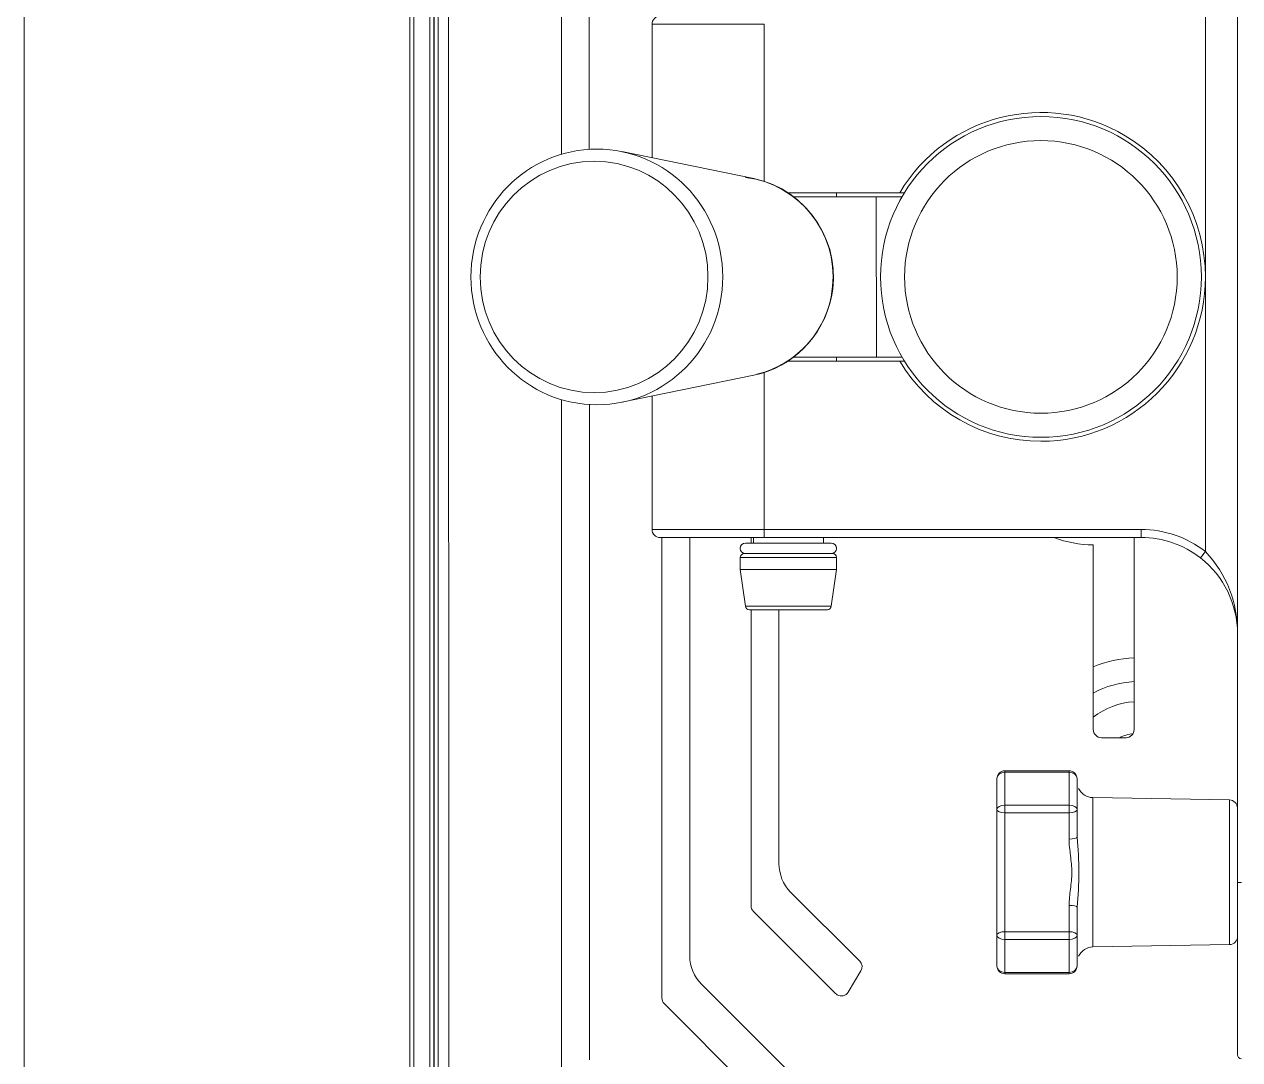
# Model space of a CAD drawing. Header units: millimetres. Extents: x -159872 to 386485, y -250577 to 158966.
# Drawn here: x 370319.7 to 370471.3, y 2998.9 to 3128 of the extents above; entities that cross this region are included whole.
import ezdxf

# ---------------------------------------------------------------- set-up
doc = ezdxf.new("R2010")
doc.units = ezdxf.units.MM
doc.layers.add('LDS-equipment-kitchen equipment', color=3, linetype='Continuous', lineweight=13)
doc.layers.add('TOPS', color=252, linetype='Continuous', lineweight=13)

# ---------------------------------------------------------------- blocks, each defined once
blk = doc.blocks.new('Group-335')
at = {"layer": 'LDS-equipment-kitchen equipment', "lineweight": 5}
for p, q in [((309699.13, 39403.05), (309699.1, 39705.05)), ((309699.13, 39403.05), (309699.1, 39705.05)), ((309694.26, 39704.05), (309694.28, 39404.05)), ((309694.26, 39704.05), (309694.28, 39404.05)), ((309694.76, 39704.05), (309694.79, 39404.05)), ((309694.76, 39704.05), (309694.79, 39404.05)), ((309696.78, 39404.05), (309696.75, 39704.06)), ((309696.78, 39404.05), (309696.75, 39704.06)), ((309697.25, 39704.05), (309697.28, 39404.05)), ((309697.25, 39704.05), (309697.28, 39404.05)), ((309697.83, 39409.2), (309697.81, 39704.06)), ((309697.83, 39409.2), (309697.81, 39704.06)), ((309694.29, 39404.05), (309694.26, 39686.78)), ((309694.29, 39404.05), (309694.26, 39686.78)), ((309697.31, 39683.3), (309697.34, 39409.2)), ((309697.31, 39683.3), (309697.34, 39409.2)), ((309713.18, 39656), (309713.19, 39569.36)), ((309713.18, 39656), (309713.19, 39569.36)), ((309716.66, 39569.97), (309716.65, 39650.75)), ((309716.66, 39569.97), (309716.65, 39650.75)), ((309797.49, 39478.56), (309797.47, 39629.56)), ((309797.49, 39478.56), (309797.47, 39629.56)), ((309793.48, 39554.06), (309793.48, 39588.31)), ((309793.48, 39554.06), (309793.48, 39588.31)), ((309724.48, 39585.56), (309738.48, 39585.56)), ((309724.48, 39585.56), (309724.48, 39568.91)), ((309724.48, 39585.56), (309738.48, 39585.56)), ((309724.48, 39585.56), (309724.48, 39568.91)), ((309738.47, 39585.56), (309738.47, 39565.97)), ((309738.47, 39585.56), (309738.47, 39565.97)), ((309720.71, 39569.69), (309737.18, 39566.31)), ((309720.71, 39569.69), (309737.18, 39566.31)), ((309741.43, 39564.56), (309755.37, 39564.56)), ((309741.43, 39564.56), (309755.37, 39564.56)), ((309742.14, 39564.06), (309752.46, 39564.06)), ((309742.14, 39564.06), (309752.46, 39564.06)), ((309747.48, 39564.56), (309747.48, 39564.06)), ((309747.48, 39564.56), (309747.48, 39564.06)), ((309752.45, 39564.06), (309752.46, 39544.06)), ((309752.45, 39564.06), (309752.46, 39544.06)), ((309755.66, 39564.06), (309752.46, 39564.06)), ((309755.66, 39564.06), (309752.46, 39564.06)), ((309755.96, 39564.56), (309755.37, 39564.56)), ((309755.96, 39564.56), (309755.37, 39564.56)), ((309793.48, 39519.81), (309793.48, 39554.06)), ((309793.48, 39519.81), (309793.48, 39554.06)), ((309742.08, 39544.06), (309752.45, 39544.06)), ((309742.08, 39544.06), (309752.45, 39544.06)), ((309747.48, 39544.06), (309747.48, 39543.56)), ((309747.48, 39544.06), (309747.48, 39543.56)), ((309752.46, 39544.06), (309755.66, 39544.06)), ((309752.46, 39544.06), (309755.66, 39544.06)), ((309755.37, 39543.56), (309741.43, 39543.56)), ((309755.37, 39543.56), (309741.43, 39543.56)), ((309755.37, 39543.56), (309755.96, 39543.56)), ((309755.37, 39543.56), (309755.96, 39543.56)), ((309737.18, 39541.81), (309720.71, 39538.43)), ((309737.18, 39541.81), (309720.71, 39538.43)), ((309738.48, 39542.15), (309738.48, 39522.56)), ((309738.48, 39542.15), (309738.48, 39522.56)), ((309713.19, 39538.75), (309713.2, 39451.19)), ((309713.19, 39538.75), (309713.2, 39451.19)), ((309716.67, 39456.44), (309716.67, 39538.14)), ((309716.67, 39456.44), (309716.67, 39538.14)), ((309724.48, 39539.2), (309724.48, 39522.56)), ((309724.48, 39539.2), (309724.48, 39522.56)), ((309724.48, 39522.56), (309738.48, 39522.56)), ((309724.48, 39522.56), (309738.48, 39522.56)), ((309725.48, 39521.56), (309738.48, 39521.56)), ((309725.48, 39521.56), (309738.48, 39521.56)), ((309725.71, 39464.14), (309725.7, 39521.56)), ((309725.71, 39464.14), (309725.7, 39521.56)), ((309729.18, 39521.56), (309729.18, 39469.38)), ((309729.18, 39521.56), (309729.18, 39469.38)), ((309736.83, 39520.86), (309736.83, 39521.56)), ((309736.83, 39520.86), (309736.83, 39521.56)), ((309737.12, 39520.86), (309737.12, 39521.56)), ((309737.12, 39520.86), (309737.12, 39521.56)), ((309738.48, 39522.56), (309738.48, 39521.56)), ((309785.48, 39522.56), (309738.48, 39522.56)), ((309738.48, 39522.56), (309738.48, 39521.56)), ((309785.48, 39522.56), (309738.48, 39522.56)), ((309785.48, 39521.56), (309738.48, 39521.56)), ((309785.48, 39521.56), (309738.48, 39521.56)), ((309745.85, 39521.56), (309745.85, 39520.86)), ((309745.85, 39521.56), (309745.85, 39520.86)), ((309784.6, 39521.56), (309784.6, 39497.6)), ((309784.6, 39521.56), (309784.6, 39497.6)), ((309785.48, 39521.56), (309785.48, 39522.56)), ((309785.48, 39521.56), (309785.48, 39522.56)), ((309736.13, 39520.86), (309746.83, 39520.86)), ((309736.13, 39520.86), (309746.83, 39520.86)), ((309779.51, 39497.6), (309779.51, 39520.64)), ((309779.51, 39497.6), (309779.51, 39520.64)), ((309793.48, 39519.81), (309792.86, 39519.02)), ((309793.48, 39519.81), (309792.86, 39519.02)), ((309747.48, 39519.06), (309735.48, 39519.06)), ((309735.48, 39517.56), (309735.48, 39519.06)), ((309747.48, 39519.06), (309735.48, 39519.06)), ((309735.48, 39517.56), (309735.48, 39519.06)), ((309746.98, 39519.56), (309735.98, 39519.56)), ((309746.98, 39519.56), (309735.98, 39519.56)), ((309747.48, 39519.06), (309747.48, 39517.56)), ((309747.48, 39519.06), (309747.48, 39517.56)), ((309747.48, 39517.56), (309735.48, 39517.56)), ((309736.13, 39512.99), (309735.48, 39517.56)), ((309747.48, 39517.56), (309735.48, 39517.56)), ((309736.13, 39512.99), (309735.48, 39517.56)), ((309747.48, 39517.56), (309746.84, 39512.99)), ((309747.48, 39517.56), (309746.84, 39512.99)), ((309736.13, 39512.99), (309746.84, 39512.99)), ((309736.13, 39512.99), (309746.84, 39512.99)), ((309736.62, 39512.56), (309746.35, 39512.56)), ((309736.62, 39512.56), (309746.35, 39512.56)), ((309736.83, 39475.64), (309736.83, 39512.56)), ((309736.83, 39475.64), (309736.83, 39512.56)), ((309740.3, 39512.56), (309740.3, 39480.89)), ((309740.3, 39512.56), (309740.3, 39480.89)), ((309783.6, 39496.6), (309780.51, 39496.6)), ((309783.6, 39496.6), (309780.51, 39496.6)), ((309767.49, 39487.64), (309767.49, 39491.47)), ((309767.49, 39487.64), (309767.49, 39491.47)), ((309768.48, 39492.47), (309768.48, 39492.3)), ((309768.48, 39492.47), (309776.49, 39492.47)), ((309768.48, 39492.47), (309768.48, 39492.3)), ((309768.48, 39492.47), (309776.49, 39492.47)), ((309776.48, 39492.3), (309768.48, 39492.3)), ((309768.48, 39488.2), (309768.48, 39492.3)), ((309776.48, 39492.3), (309768.48, 39492.3)), ((309768.48, 39488.2), (309768.48, 39492.3)), ((309776.48, 39492.47), (309776.48, 39492.3)), ((309776.48, 39492.47), (309776.48, 39492.3)), ((309776.48, 39488.2), (309776.48, 39492.31)), ((309776.48, 39488.2), (309776.48, 39492.31)), ((309777.48, 39487.64), (309777.48, 39491.47)), ((309777.48, 39487.64), (309777.48, 39491.47)), ((309776.48, 39488.2), (309768.48, 39488.2)), ((309768.48, 39487.23), (309768.48, 39488.2)), ((309776.48, 39488.2), (309768.48, 39488.2)), ((309768.48, 39487.23), (309768.48, 39488.2)), ((309776.48, 39488.2), (309776.48, 39487.23)), ((309776.48, 39488.2), (309776.48, 39487.23)), ((309779.45, 39489.13), (309779.45, 39470.5)), ((309779.45, 39489.13), (309796.5, 39488.84)), ((309779.45, 39489.13), (309779.45, 39470.5)), ((309779.45, 39489.13), (309796.5, 39488.84)), ((309796.5, 39488.84), (309796.5, 39470.8)), ((309796.5, 39488.84), (309796.5, 39470.8)), ((309767.49, 39471.99), (309767.49, 39487.64)), ((309767.49, 39471.99), (309767.49, 39487.64)), ((309768.49, 39472.4), (309768.48, 39487.23)), ((309776.48, 39487.23), (309768.48, 39487.23)), ((309768.49, 39472.4), (309768.48, 39487.23)), ((309776.48, 39487.23), (309768.48, 39487.23)), ((309776.48, 39487.23), (309776.48, 39483.96)), ((309776.48, 39487.23), (309776.48, 39483.96)), ((309777.48, 39484.19), (309777.48, 39487.64)), ((309777.48, 39484.19), (309777.48, 39487.64)), ((309741.77, 39477.35), (309750.38, 39468.74)), ((309741.77, 39477.35), (309750.38, 39468.74)), ((309797.99, 39478.56), (309797.48, 39478.56)), ((309797.99, 39478.56), (309797.48, 39478.56)), ((309797.49, 39457.06), (309797.49, 39478.56)), ((309797.49, 39457.06), (309797.49, 39478.56)), ((309747.38, 39464.68), (309737.13, 39474.93)), ((309747.38, 39464.68), (309737.13, 39474.93)), ((309776.49, 39475.68), (309776.49, 39472.4)), ((309776.49, 39475.68), (309776.49, 39472.4)), ((309777.48, 39471.99), (309777.48, 39475.45)), ((309777.48, 39471.99), (309777.48, 39475.45)), ((309767.49, 39468.16), (309767.49, 39471.99)), ((309767.49, 39468.16), (309767.49, 39471.99)), ((309776.49, 39472.4), (309768.48, 39472.4)), ((309776.49, 39472.4), (309768.48, 39472.4)), ((309776.49, 39471.43), (309768.48, 39471.43)), ((309776.49, 39471.43), (309768.48, 39471.43)), ((309768.49, 39472.4), (309768.49, 39471.43)), ((309768.49, 39472.4), (309768.49, 39471.43)), ((309768.49, 39467.33), (309768.49, 39471.43)), ((309768.49, 39467.33), (309768.49, 39471.43)), ((309776.49, 39472.4), (309776.49, 39471.43)), ((309776.49, 39472.4), (309776.49, 39471.43)), ((309776.49, 39467.33), (309776.49, 39471.43)), ((309776.49, 39467.33), (309776.49, 39471.43)), ((309777.49, 39468.16), (309777.48, 39471.99)), ((309777.49, 39468.16), (309777.48, 39471.99)), ((309796.5, 39470.8), (309779.45, 39470.5)), ((309796.5, 39470.8), (309779.45, 39470.5)), ((309750.54, 39467.52), (309748.94, 39464.88)), ((309750.54, 39467.52), (309748.94, 39464.88)), ((309776.49, 39467.33), (309768.48, 39467.33)), ((309776.49, 39467.33), (309768.48, 39467.33)), ((309776.49, 39467.16), (309768.48, 39467.16)), ((309776.49, 39467.16), (309768.48, 39467.16)), ((309768.49, 39467.33), (309768.49, 39467.16)), ((309768.49, 39467.33), (309768.49, 39467.16)), ((309776.49, 39467.33), (309776.49, 39467.16)), ((309776.49, 39467.33), (309776.49, 39467.16)), ((309730.65, 39465.85), (309741.88, 39454.63)), ((309730.65, 39465.85), (309741.88, 39454.63)), ((309738.87, 39450.57), (309726, 39463.43)), ((309738.87, 39450.57), (309726, 39463.43))]:
    blk.add_line(p, q, dxfattribs=at)
at = {"layer": 'LDS-equipment-kitchen equipment', "lineweight": 5, "transparency": 33554687}
for points in [[(309724.48, 39585.56), (309724.48, 39586.11), (309724.93, 39586.56), (309725.47, 39586.56)], [(309724.48, 39585.56), (309724.48, 39586.11), (309724.93, 39586.56), (309725.47, 39586.56)], [(309755.37, 39564.56), (309761.17, 39574.28), (309773.75, 39577.47), (309783.48, 39571.67)], [(309755.37, 39564.56), (309761.17, 39574.28), (309773.75, 39577.47), (309783.48, 39571.67)], [(309783.48, 39571.67), (309789.68, 39567.97), (309793.48, 39561.28), (309793.48, 39554.06)], [(309783.48, 39571.67), (309789.68, 39567.97), (309793.48, 39561.28), (309793.48, 39554.06)], [(309736.15, 39566.46), (309742.99, 39565.61), (309747.86, 39559.37), (309747.01, 39552.52)], [(309736.15, 39566.46), (309742.99, 39565.61), (309747.86, 39559.37), (309747.01, 39552.52)], [(309737.18, 39566.31), (309743.85, 39564.95), (309748.15, 39558.35), (309746.81, 39551.59)], [(309737.18, 39566.31), (309743.85, 39564.95), (309748.15, 39558.35), (309746.81, 39551.59)], [(309737.18, 39566.31), (309743.85, 39564.95), (309748.15, 39558.35), (309746.81, 39551.59)], [(309737.18, 39566.31), (309743.85, 39564.95), (309748.15, 39558.35), (309746.81, 39551.59)], [(309747.01, 39552.52), (309746.37, 39547.37), (309742.61, 39543.15), (309737.56, 39541.92)], [(309747.01, 39552.52), (309746.37, 39547.37), (309742.61, 39543.15), (309737.56, 39541.92)], [(309746.81, 39551.59), (309745.83, 39546.66), (309742.04, 39542.8), (309737.18, 39541.8)], [(309746.81, 39551.59), (309745.83, 39546.66), (309742.04, 39542.8), (309737.18, 39541.8)], [(309746.81, 39551.59), (309745.83, 39546.66), (309742.04, 39542.8), (309737.18, 39541.8)], [(309746.81, 39551.59), (309745.83, 39546.66), (309742.04, 39542.8), (309737.18, 39541.8)], [(309725.48, 39521.56), (309724.93, 39521.56), (309724.48, 39522), (309724.48, 39522.56)], [(309725.48, 39521.56), (309724.93, 39521.56), (309724.48, 39522), (309724.48, 39522.56)], [(309779.51, 39520.64), (309777.82, 39520.65), (309776.17, 39520.96), (309774.59, 39521.56)], [(309779.51, 39520.64), (309777.82, 39520.65), (309776.17, 39520.96), (309774.59, 39521.56)], [(309785.48, 39522.56), (309788.38, 39522.56), (309791.19, 39521.59), (309793.48, 39519.81)], [(309785.48, 39522.56), (309788.38, 39522.56), (309791.19, 39521.59), (309793.48, 39519.81)], [(309785.48, 39521.56), (309788.16, 39521.56), (309790.75, 39520.67), (309792.87, 39519.02)], [(309785.48, 39521.56), (309788.16, 39521.56), (309790.75, 39520.67), (309792.87, 39519.02)], [(309793.48, 39519.81), (309796.11, 39517.06), (309797.55, 39513.37), (309797.48, 39509.56)], [(309793.48, 39519.81), (309796.11, 39517.06), (309797.55, 39513.37), (309797.48, 39509.56)], [(309735.48, 39519.06), (309735.48, 39519.33), (309735.7, 39519.56), (309735.99, 39519.56)], [(309735.48, 39519.06), (309735.48, 39519.33), (309735.7, 39519.56), (309735.99, 39519.56)], [(309746.98, 39519.56), (309747.26, 39519.56), (309747.49, 39519.34), (309747.49, 39519.06)], [(309746.98, 39519.56), (309747.26, 39519.56), (309747.49, 39519.34), (309747.49, 39519.06)], [(309792.87, 39519.02), (309795.78, 39516.75), (309797.48, 39513.26), (309797.49, 39509.56)], [(309792.87, 39519.02), (309795.78, 39516.75), (309797.48, 39513.26), (309797.49, 39509.56)], [(309736.62, 39512.56), (309736.37, 39512.56), (309736.16, 39512.74), (309736.12, 39512.99)], [(309736.62, 39512.56), (309736.37, 39512.56), (309736.16, 39512.74), (309736.12, 39512.99)], [(309746.84, 39512.99), (309746.8, 39512.74), (309746.6, 39512.56), (309746.34, 39512.56)], [(309746.84, 39512.99), (309746.8, 39512.74), (309746.6, 39512.56), (309746.34, 39512.56)], [(309779.51, 39505.43), (309781.12, 39506.11), (309782.85, 39506.48), (309784.6, 39506.55)], [(309779.51, 39505.43), (309781.12, 39506.11), (309782.85, 39506.48), (309784.6, 39506.55)], [(309779.51, 39502.16), (309781.07, 39503.02), (309782.81, 39503.51), (309784.6, 39503.59)], [(309779.51, 39502.16), (309781.07, 39503.02), (309782.81, 39503.51), (309784.6, 39503.59)], [(309779.51, 39499.16), (309780.97, 39500.3), (309782.75, 39500.97), (309784.6, 39501.08)], [(309779.51, 39499.16), (309780.97, 39500.3), (309782.75, 39500.97), (309784.6, 39501.08)], [(309780.51, 39496.6), (309779.96, 39496.6), (309779.51, 39497.05), (309779.51, 39497.6)], [(309780.51, 39496.6), (309779.96, 39496.6), (309779.51, 39497.05), (309779.51, 39497.6)], [(309782.8, 39496.6), (309783.32, 39496.87), (309783.89, 39497.04), (309784.48, 39497.12)], [(309782.8, 39496.6), (309783.32, 39496.87), (309783.89, 39497.04), (309784.48, 39497.12)], [(309784.6, 39497.6), (309784.6, 39497.05), (309784.15, 39496.6), (309783.61, 39496.6)], [(309784.6, 39497.6), (309784.6, 39497.05), (309784.15, 39496.6), (309783.61, 39496.6)], [(309767.49, 39491.47), (309767.49, 39492.02), (309767.93, 39492.47), (309768.48, 39492.47)], [(309767.49, 39491.47), (309767.49, 39492.02), (309767.93, 39492.47), (309768.48, 39492.47)], [(309767.49, 39491.47), (309767.49, 39491.93), (309767.93, 39492.3), (309768.48, 39492.3)], [(309767.49, 39491.47), (309767.49, 39491.93), (309767.93, 39492.3), (309768.48, 39492.3)], [(309776.48, 39492.47), (309777.03, 39492.47), (309777.48, 39492.02), (309777.48, 39491.47)], [(309776.48, 39492.47), (309777.03, 39492.47), (309777.48, 39492.02), (309777.48, 39491.47)], [(309776.48, 39492.3), (309777.03, 39492.3), (309777.48, 39491.93), (309777.48, 39491.47)], [(309776.48, 39492.3), (309777.03, 39492.3), (309777.48, 39491.93), (309777.48, 39491.47)], [(309779.45, 39489.13), (309778.69, 39489.14), (309778.01, 39489.59), (309777.68, 39490.27)], [(309779.45, 39489.13), (309778.69, 39489.14), (309778.01, 39489.59), (309777.68, 39490.27)], [(309767.49, 39487.64), (309767.49, 39487.95), (309767.93, 39488.2), (309768.48, 39488.2)], [(309767.49, 39487.64), (309767.49, 39487.95), (309767.93, 39488.2), (309768.48, 39488.2)], [(309776.48, 39488.2), (309777.03, 39488.2), (309777.48, 39487.95), (309777.48, 39487.64)], [(309776.48, 39488.2), (309777.03, 39488.2), (309777.48, 39487.95), (309777.48, 39487.64)], [(309796.5, 39488.84), (309797.04, 39488.82), (309797.48, 39488.38), (309797.48, 39487.84)], [(309796.5, 39488.84), (309797.04, 39488.82), (309797.48, 39488.38), (309797.48, 39487.84)], [(309768.48, 39487.23), (309767.93, 39487.23), (309767.49, 39487.41), (309767.49, 39487.64)], [(309768.48, 39487.23), (309767.93, 39487.23), (309767.49, 39487.41), (309767.49, 39487.64)], [(309777.48, 39487.64), (309777.48, 39487.42), (309777.04, 39487.23), (309776.49, 39487.23)], [(309777.48, 39487.64), (309777.48, 39487.42), (309777.04, 39487.23), (309776.49, 39487.23)], [(309776.48, 39483.96), (309776.48, 39483.27), (309776.58, 39482.58), (309776.67, 39481.89)], [(309776.48, 39483.96), (309776.48, 39483.27), (309776.58, 39482.58), (309776.67, 39481.89)], [(309777.48, 39484.19), (309777.48, 39484.06), (309777.04, 39483.96), (309776.49, 39483.96)], [(309777.48, 39484.19), (309777.48, 39484.06), (309777.04, 39483.96), (309776.49, 39483.96)], [(309777.48, 39484.19), (309777.79, 39481.28), (309777.79, 39478.35), (309777.48, 39475.45)], [(309777.48, 39484.19), (309777.79, 39481.28), (309777.79, 39478.35), (309777.48, 39475.45)], [(309741.77, 39477.35), (309740.83, 39478.29), (309740.31, 39479.56), (309740.31, 39480.89)], [(309741.77, 39477.35), (309740.83, 39478.29), (309740.31, 39479.56), (309740.31, 39480.89)], [(309776.67, 39481.89), (309776.7, 39481.54), (309776.75, 39481.2), (309776.78, 39480.85)], [(309776.67, 39481.89), (309776.7, 39481.54), (309776.75, 39481.2), (309776.78, 39480.85)], [(309776.67, 39477.72), (309776.57, 39477.04), (309776.49, 39476.36), (309776.49, 39475.68)], [(309776.67, 39477.72), (309776.57, 39477.04), (309776.49, 39476.36), (309776.49, 39475.68)], [(309776.77, 39478.75), (309776.74, 39478.41), (309776.7, 39478.07), (309776.67, 39477.72)], [(309776.77, 39478.75), (309776.74, 39478.41), (309776.7, 39478.07), (309776.67, 39477.72)], [(309737.13, 39474.93), (309736.93, 39475.12), (309736.83, 39475.37), (309736.83, 39475.64)], [(309737.13, 39474.93), (309736.93, 39475.12), (309736.83, 39475.37), (309736.83, 39475.64)], [(309776.49, 39475.68), (309777.04, 39475.68), (309777.48, 39475.57), (309777.48, 39475.45)], [(309776.49, 39475.68), (309777.04, 39475.68), (309777.48, 39475.57), (309777.48, 39475.45)], [(309767.49, 39471.99), (309767.49, 39472.22), (309767.93, 39472.4), (309768.48, 39472.4)], [(309767.49, 39471.99), (309767.49, 39472.22), (309767.93, 39472.4), (309768.48, 39472.4)], [(309768.49, 39471.43), (309767.94, 39471.43), (309767.49, 39471.68), (309767.49, 39471.99)], [(309768.49, 39471.43), (309767.94, 39471.43), (309767.49, 39471.68), (309767.49, 39471.99)], [(309776.49, 39472.4), (309777.04, 39472.4), (309777.48, 39472.22), (309777.48, 39471.99)], [(309776.49, 39472.4), (309777.04, 39472.4), (309777.48, 39472.22), (309777.48, 39471.99)], [(309777.48, 39471.99), (309777.48, 39471.68), (309777.04, 39471.43), (309776.49, 39471.43)], [(309777.48, 39471.99), (309777.48, 39471.68), (309777.04, 39471.43), (309776.49, 39471.43)], [(309797.49, 39471.8), (309797.49, 39471.25), (309797.05, 39470.81), (309796.51, 39470.8)], [(309797.49, 39471.8), (309797.49, 39471.25), (309797.05, 39470.81), (309796.51, 39470.8)], [(309777.68, 39469.36), (309778.01, 39470.05), (309778.69, 39470.49), (309779.45, 39470.5)], [(309777.68, 39469.36), (309778.01, 39470.05), (309778.69, 39470.49), (309779.45, 39470.5)], [(309730.65, 39465.85), (309729.71, 39466.79), (309729.18, 39468.06), (309729.18, 39469.39)], [(309730.65, 39465.85), (309729.71, 39466.79), (309729.18, 39468.06), (309729.18, 39469.39)], [(309750.39, 39468.74), (309750.71, 39468.42), (309750.77, 39467.91), (309750.54, 39467.52)], [(309750.39, 39468.74), (309750.71, 39468.42), (309750.77, 39467.91), (309750.54, 39467.52)], [(309768.49, 39467.33), (309767.94, 39467.33), (309767.49, 39467.69), (309767.49, 39468.16)], [(309768.49, 39467.16), (309767.94, 39467.16), (309767.49, 39467.61), (309767.49, 39468.16)], [(309768.49, 39467.33), (309767.94, 39467.33), (309767.49, 39467.69), (309767.49, 39468.16)], [(309768.49, 39467.16), (309767.94, 39467.16), (309767.49, 39467.61), (309767.49, 39468.16)], [(309777.49, 39468.16), (309777.49, 39467.7), (309777.04, 39467.33), (309776.49, 39467.33)], [(309777.49, 39468.16), (309777.49, 39467.61), (309777.04, 39467.16), (309776.49, 39467.16)], [(309777.49, 39468.16), (309777.49, 39467.7), (309777.04, 39467.33), (309776.49, 39467.33)], [(309777.49, 39468.16), (309777.49, 39467.61), (309777.04, 39467.16), (309776.49, 39467.16)], [(309726, 39463.43), (309725.81, 39463.61), (309725.71, 39463.87), (309725.71, 39464.14)], [(309726, 39463.43), (309725.81, 39463.61), (309725.71, 39463.87), (309725.71, 39464.14)], [(309747.56, 39464.53), (309747.5, 39464.58), (309747.43, 39464.63), (309747.38, 39464.68)], [(309747.56, 39464.53), (309747.5, 39464.58), (309747.43, 39464.63), (309747.38, 39464.68)], [(309748.94, 39464.87), (309748.66, 39464.4), (309748.04, 39464.25), (309747.56, 39464.53)], [(309748.94, 39464.87), (309748.66, 39464.4), (309748.04, 39464.25), (309747.56, 39464.53)], [(309797.99, 39456.56), (309797.71, 39456.56), (309797.48, 39456.79), (309797.48, 39457.06)], [(309797.99, 39456.56), (309797.71, 39456.56), (309797.48, 39456.79), (309797.48, 39457.06)]]:
    blk.add_open_spline(points, degree=3, dxfattribs=at)
for points, knots in [([(309772.98, 39574.06), (309784.03, 39574.06), (309792.98, 39565.11), (309792.98, 39554.06), (309792.98, 39543.02), (309784.03, 39534.06), (309772.98, 39534.06), (309761.93, 39534.06), (309752.98, 39543.02), (309752.98, 39554.06), (309752.97, 39565.11), (309761.93, 39574.06), (309772.98, 39574.06)], [0, 0, 0, 0, 1, 1, 1, 2, 2, 2, 3, 3, 3, 4, 4, 4, 4]), ([(309772.98, 39574.06), (309784.03, 39574.06), (309792.98, 39565.11), (309792.98, 39554.06), (309792.98, 39543.02), (309784.03, 39534.06), (309772.98, 39534.06), (309761.93, 39534.06), (309752.98, 39543.02), (309752.98, 39554.06), (309752.97, 39565.11), (309761.93, 39574.06), (309772.98, 39574.06)], [0, 0, 0, 0, 1, 1, 1, 2, 2, 2, 3, 3, 3, 4, 4, 4, 4]), ([(309717.6, 39570), (309726.27, 39570), (309733.3, 39562.86), (309733.3, 39554.06), (309733.3, 39545.25), (309726.28, 39538.11), (309717.61, 39538.11), (309708.93, 39538.11), (309701.9, 39545.25), (309701.9, 39554.05), (309701.9, 39562.86), (309708.93, 39570), (309717.6, 39570)], [0, 0, 0, 0, 1, 1, 1, 2, 2, 2, 3, 3, 3, 4, 4, 4, 4]), ([(309717.6, 39570), (309726.27, 39570), (309733.3, 39562.86), (309733.3, 39554.06), (309733.3, 39545.25), (309726.28, 39538.11), (309717.61, 39538.11), (309708.93, 39538.11), (309701.9, 39545.25), (309701.9, 39554.05), (309701.9, 39562.86), (309708.93, 39570), (309717.6, 39570)], [0, 0, 0, 0, 1, 1, 1, 2, 2, 2, 3, 3, 3, 4, 4, 4, 4]), ([(309772.98, 39571.06), (309782.36, 39571.06), (309789.97, 39563.45), (309789.97, 39554.06), (309789.98, 39544.68), (309782.37, 39537.06), (309772.98, 39537.06), (309763.59, 39537.06), (309755.98, 39544.67), (309755.98, 39554.06), (309755.98, 39563.45), (309763.59, 39571.06), (309772.98, 39571.06)], [0, 0, 0, 0, 1, 1, 1, 2, 2, 2, 3, 3, 3, 4, 4, 4, 4]), ([(309772.98, 39571.06), (309782.36, 39571.06), (309789.97, 39563.45), (309789.97, 39554.06), (309789.98, 39544.68), (309782.37, 39537.06), (309772.98, 39537.06), (309763.59, 39537.06), (309755.98, 39544.67), (309755.98, 39554.06), (309755.98, 39563.45), (309763.59, 39571.06), (309772.98, 39571.06)], [0, 0, 0, 0, 1, 1, 1, 2, 2, 2, 3, 3, 3, 4, 4, 4, 4]), ([(309717.26, 39568.48), (309725.1, 39568.49), (309731.46, 39562.03), (309731.46, 39554.06), (309731.46, 39546.09), (309725.1, 39539.63), (309717.26, 39539.63), (309709.41, 39539.63), (309703.05, 39546.09), (309703.05, 39554.06), (309703.05, 39562.02), (309709.4, 39568.48), (309717.26, 39568.48)], [0, 0, 0, 0, 1, 1, 1, 2, 2, 2, 3, 3, 3, 4, 4, 4, 4]), ([(309717.26, 39568.48), (309725.1, 39568.49), (309731.46, 39562.03), (309731.46, 39554.06), (309731.46, 39546.09), (309725.1, 39539.63), (309717.26, 39539.63), (309709.41, 39539.63), (309703.05, 39546.09), (309703.05, 39554.06), (309703.05, 39562.02), (309709.4, 39568.48), (309717.26, 39568.48)], [0, 0, 0, 0, 1, 1, 1, 2, 2, 2, 3, 3, 3, 4, 4, 4, 4]), ([(309793.48, 39554.06), (309793.48, 39542.74), (309784.3, 39533.56), (309772.98, 39533.56), (309765.76, 39533.56), (309759.07, 39537.36), (309755.37, 39543.56)], [0, 0, 0, 0, 1, 1, 1, 2, 2, 2, 2]), ([(309793.48, 39554.06), (309793.48, 39542.74), (309784.3, 39533.56), (309772.98, 39533.56), (309765.76, 39533.56), (309759.07, 39537.36), (309755.37, 39543.56)], [0, 0, 0, 0, 1, 1, 1, 2, 2, 2, 2]), ([(309736.13, 39519.56), (309735.77, 39519.56), (309735.48, 39519.85), (309735.48, 39520.21), (309735.48, 39520.57), (309735.77, 39520.86), (309736.13, 39520.86)], [0, 0, 0, 0, 1, 1, 1, 2, 2, 2, 2]), ([(309736.13, 39519.56), (309735.77, 39519.56), (309735.48, 39519.85), (309735.48, 39520.21), (309735.48, 39520.57), (309735.77, 39520.86), (309736.13, 39520.86)], [0, 0, 0, 0, 1, 1, 1, 2, 2, 2, 2]), ([(309746.83, 39520.86), (309747.19, 39520.86), (309747.49, 39520.57), (309747.49, 39520.21), (309747.49, 39519.85), (309747.19, 39519.56), (309746.83, 39519.56)], [0, 0, 0, 0, 1, 1, 1, 2, 2, 2, 2]), ([(309746.83, 39520.86), (309747.19, 39520.86), (309747.49, 39520.57), (309747.49, 39520.21), (309747.49, 39519.85), (309747.19, 39519.56), (309746.83, 39519.56)], [0, 0, 0, 0, 1, 1, 1, 2, 2, 2, 2]), ([(309776.78, 39480.85), (309776.81, 39480.5), (309776.83, 39480.14), (309776.83, 39479.79), (309776.83, 39479.44), (309776.81, 39479.1), (309776.77, 39478.75)], [0, 0, 0, 0, 1, 1, 1, 2, 2, 2, 2]), ([(309776.78, 39480.85), (309776.81, 39480.5), (309776.83, 39480.14), (309776.83, 39479.79), (309776.83, 39479.44), (309776.81, 39479.1), (309776.77, 39478.75)], [0, 0, 0, 0, 1, 1, 1, 2, 2, 2, 2])]:
    blk.add_open_spline(points, degree=3, knots=knots, dxfattribs=at)
blk = doc.blocks.new('Group-337')
at = {"layer": 'TOPS', "lineweight": 5}
blk.add_line((309646.21, 40297.41), (309646.21, 39297.41), dxfattribs=at)
at = {"layer": 'LDS-equipment-kitchen equipment'}
blk.add_blockref('Group-335', (0, 0), dxfattribs=at)
blk = doc.blocks.new('Group-338')
at = {"layer": 'LDS-equipment-kitchen equipment'}
blk.add_blockref('Group-337', (0, 0), dxfattribs=at)

msp = doc.modelspace()

# ---------------------------------------------------------------- block references
at = {"layer": 'LDS-equipment-kitchen equipment', "color": 7}
msp.add_blockref('Group-338', (60673.51323, -36457.51522), dxfattribs=at)

doc.saveas('drawing.dxf')
